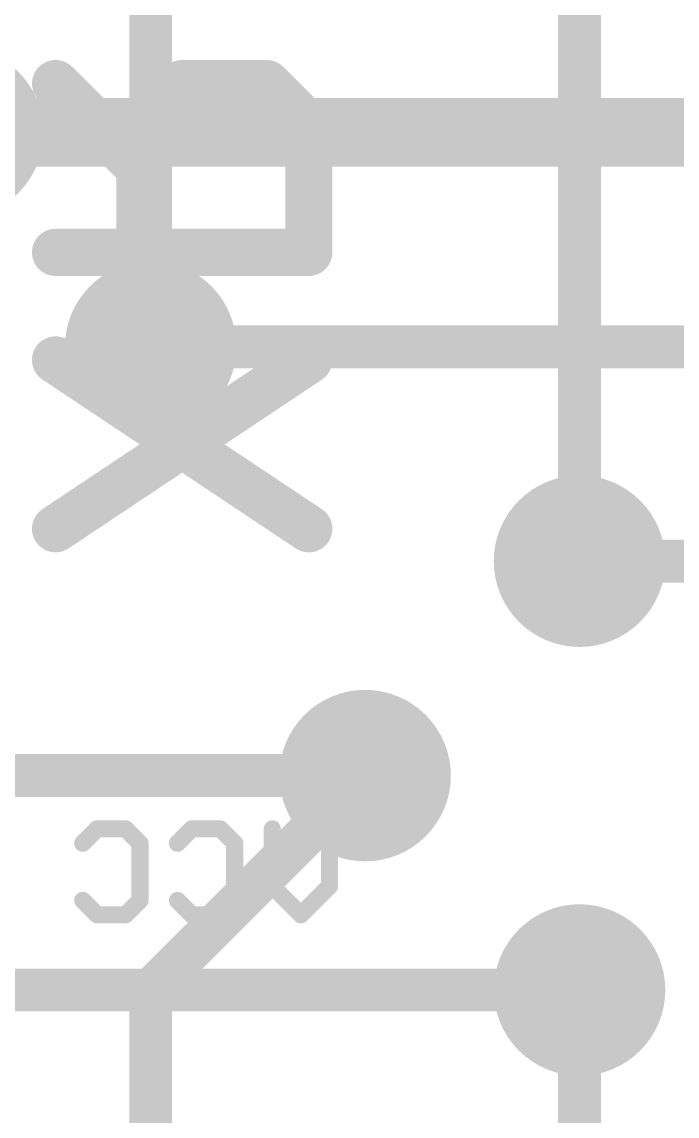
# Model space of a CAD drawing. Extents: x -0.1 to 31.9, y -22.9 to 26.1.
# Drawn here: x 9.4 to 13.28, y 12.86 to 19.34 of the extents above; entities that cross this region are included whole.
import ezdxf

# ---------------------------------------------------------------- set-up
doc = ezdxf.new("R2010")
doc.units = 0
for name, color, linetype in [('1', 12, 'CONTINUOUS'), ('16', 132, 'CONTINUOUS'), ('18', 110, 'CONTINUOUS'), ('22', 40, 'CONTINUOUS')]:
    doc.layers.add(name, color=color, linetype=linetype)

# ---------------------------------------------------------------- blocks, each defined once
blk = doc.blocks.new('ROUNDV')
at = {"const_width": 0.5}
blk.add_lwpolyline([(0, -0.25, 1), (0, 0.25, 1), (0, -0.25)], format="xyb", dxfattribs=at)

msp = doc.modelspace()

# ---------------------------------------------------------------- linework, layer by layer
at = {"layer": '1'}
for points, const_width in [([(9.017, 18.685), (23.0632, 18.685)], 0.4064), ([(10.16, 17.415), (23.0632, 17.415)], 0.254), ([(12.7, 16.145), (23.0632, 16.145)], 0.254), ([(11.43, 14.875), (4.699, 14.875)], 0.254), ([(4.699, 13.605), (12.7, 13.605)], 0.254)]:
    msp.add_lwpolyline(points, dxfattribs=dict(at, const_width=const_width))
at = {"layer": '1', "const_width": 0.127}
for points in [[(10.16, 17.4785, 1), (10.16, 17.3515)], [(12.7, 16.2085, 1), (12.7, 16.0815)], [(11.43, 14.8115, 1), (11.43, 14.9385)], [(12.7, 13.5415, 1), (12.7, 13.6685)]]:
    msp.add_lwpolyline(points, format="xyb", dxfattribs=at)
at = {"layer": '16', "const_width": 0.254}
for points in [[(10.16, 17.415), (10.16, 24.4)], [(12.7, 16.145), (12.7, 24.4)], [(10.16, 13.605), (11.43, 14.875)], [(10.16, 1.54), (10.16, 13.605)], [(12.7, 13.605), (12.7, 1.54)]]:
    msp.add_lwpolyline(points, dxfattribs=at)
at = {"layer": '16', "const_width": 0.127}
for points in [[(10.0965, 17.415, 1), (10.2235, 17.415)], [(12.6365, 16.145, 1), (12.7635, 16.145)], [(11.4749, 14.8301, 1), (11.3851, 14.9199)], [(10.2235, 13.605, 1), (10.0965, 13.605)], [(10.1151, 13.6499, 1), (10.2049, 13.5601)], [(12.7635, 13.605, 1), (12.6365, 13.605)]]:
    msp.add_lwpolyline(points, format="xyb", dxfattribs=at)
at = {"layer": '22'}
for points, const_width in [([(10.0967, 18.4742), (9.5967, 18.9741)], 0.2794), ([(10.3466, 18.9741), (10.0967, 18.7242)], 0.2794), ([(10.8466, 18.9741), (10.3466, 18.9741)], 0.2794), ([(11.0966, 18.7242), (10.8466, 18.9741)], 0.2794), ([(10.0967, 18.7242), (10.0967, 17.9742)], 0.2794), ([(11.0966, 17.9742), (11.0966, 18.7242)], 0.2794), ([(9.5967, 17.9742), (11.0966, 17.9742)], 0.2794), ([(11.0966, 16.3371), (9.5967, 17.337)], 0.2794), ([(11.0966, 17.337), (9.5967, 16.3371)], 0.2794), ([(9.7576, 14.4745), (9.8424, 14.5592)], 0.1016), ([(9.8424, 14.5592), (10.0118, 14.5592)], 0.1016), ([(10.0118, 14.5592), (10.0966, 14.4745)], 0.1016), ([(10.3189, 14.4745), (10.4037, 14.5592)], 0.1016), ([(10.4037, 14.5592), (10.5732, 14.5592)], 0.1016), ([(10.5732, 14.5592), (10.6579, 14.4745)], 0.1016), ([(10.8802, 14.2203), (10.8802, 14.5592)], 0.1016), ([(11.2192, 14.5592), (11.2192, 14.2203)], 0.1016), ([(10.0966, 14.4745), (10.0966, 14.1355)], 0.1016), ([(10.6579, 14.4745), (10.6579, 14.1355)], 0.1016), ([(11.0497, 14.0508), (10.8802, 14.2203)], 0.1016), ([(11.2192, 14.2203), (11.0497, 14.0508)], 0.1016), ([(9.8424, 14.0508), (9.7576, 14.1355)], 0.1016), ([(10.0966, 14.1355), (10.0118, 14.0508)], 0.1016), ([(10.4037, 14.0508), (10.3189, 14.1355)], 0.1016), ([(10.6579, 14.1355), (10.5732, 14.0508)], 0.1016), ([(10.0118, 14.0508), (9.8424, 14.0508)], 0.1016), ([(10.5732, 14.0508), (10.4037, 14.0508)], 0.1016)]:
    msp.add_lwpolyline(points, dxfattribs=dict(at, const_width=const_width))
for points, const_width in [([(9.6461, 19.0235, 1), (9.5473, 18.9247)], 0.1397), ([(10.3466, 19.044, 1), (10.3466, 18.9043)], 0.1397), ([(10.396, 18.9247, 1), (10.2972, 19.0235)], 0.1397), ([(10.896, 19.0235, 1), (10.7972, 18.9247)], 0.1397), ([(10.8466, 18.9043, 1), (10.8466, 19.044)], 0.1397), ([(10.1665, 18.7242, 1), (10.0268, 18.7242)], 0.1397), ([(11.1664, 18.7242, 1), (11.0267, 18.7242)], 0.1397), ([(10.0473, 18.7736, 1), (10.1461, 18.6748)], 0.1397), ([(11.0472, 18.6748, 1), (11.146, 18.7736)], 0.1397), ([(10.0473, 18.4248, 1), (10.1461, 18.5236)], 0.1397), ([(9.5967, 18.0441, 1), (9.5967, 17.9044)], 0.1397), ([(11.0966, 17.9044, 1), (11.0966, 18.0441)], 0.1397), ([(10.0268, 17.9742, 1), (10.1665, 17.9742)], 0.1397), ([(11.0267, 17.9742, 1), (11.1664, 17.9742)], 0.1397), ([(9.6354, 17.3951, 1), (9.558, 17.2789)], 0.1397), ([(11.1353, 17.2789, 1), (11.0578, 17.3951)], 0.1397), ([(9.558, 16.3952, 1), (9.6354, 16.2789)], 0.1397), ([(11.0578, 16.2789, 1), (11.1353, 16.3952)], 0.1397), ([(9.8424, 14.5846, 1), (9.8424, 14.5338)], 0.0508), ([(9.8603, 14.5413, 1), (9.8244, 14.5772)], 0.0508), ([(10.0298, 14.5772, 1), (9.9939, 14.5413)], 0.0508), ([(10.0118, 14.5338, 1), (10.0118, 14.5846)], 0.0508), ([(10.4037, 14.5846, 1), (10.4037, 14.5338)], 0.0508), ([(10.4216, 14.5413, 1), (10.3857, 14.5772)], 0.0508), ([(10.5911, 14.5772, 1), (10.5552, 14.5413)], 0.0508), ([(10.5732, 14.5338, 1), (10.5732, 14.5846)], 0.0508), ([(10.9056, 14.5592, 1), (10.8548, 14.5592)], 0.0508), ([(11.2446, 14.5592, 1), (11.1938, 14.5592)], 0.0508), ([(10.122, 14.4745, 1), (10.0712, 14.4745)], 0.0508), ([(10.6833, 14.4745, 1), (10.6325, 14.4745)], 0.0508), ([(9.7397, 14.4925, 1), (9.7756, 14.4565)], 0.0508), ([(10.0786, 14.4565, 1), (10.1145, 14.4925)], 0.0508), ([(10.301, 14.4925, 1), (10.3369, 14.4565)], 0.0508), ([(10.6399, 14.4565, 1), (10.6759, 14.4925)], 0.0508), ([(10.8982, 14.2382, 1), (10.8623, 14.2023)], 0.0508), ([(11.2372, 14.2023, 1), (11.2012, 14.2382)], 0.0508), ([(10.8548, 14.2203, 1), (10.9056, 14.2203)], 0.0508), ([(11.1938, 14.2203, 1), (11.2446, 14.2203)], 0.0508), ([(9.7756, 14.1535, 1), (9.7397, 14.1176)], 0.0508), ([(10.0712, 14.1355, 1), (10.122, 14.1355)], 0.0508), ([(10.1145, 14.1176, 1), (10.0786, 14.1535)], 0.0508), ([(10.3369, 14.1535, 1), (10.301, 14.1176)], 0.0508), ([(10.6325, 14.1355, 1), (10.6833, 14.1355)], 0.0508), ([(10.6759, 14.1176, 1), (10.6399, 14.1535)], 0.0508), ([(9.8424, 14.0762, 1), (9.8424, 14.0254)], 0.0508), ([(9.8244, 14.0328, 1), (9.8603, 14.0688)], 0.0508), ([(9.9939, 14.0688, 1), (10.0298, 14.0328)], 0.0508), ([(10.0118, 14.0254, 1), (10.0118, 14.0762)], 0.0508), ([(10.4037, 14.0762, 1), (10.4037, 14.0254)], 0.0508), ([(10.3857, 14.0328, 1), (10.4216, 14.0688)], 0.0508), ([(10.5552, 14.0688, 1), (10.5911, 14.0328)], 0.0508), ([(10.5732, 14.0254, 1), (10.5732, 14.0762)], 0.0508), ([(11.0318, 14.0688, 1), (11.0677, 14.0328)], 0.0508), ([(11.0318, 14.0328, 1), (11.0677, 14.0688)], 0.0508)]:
    msp.add_lwpolyline(points, format="xyb", dxfattribs=dict(at, const_width=const_width))

# ---------------------------------------------------------------- block references
at = {"layer": '18', "xscale": 1.016, "yscale": 1.016}
for p in [(9.017, 18.685), (9.017, 18.685), (10.16, 17.415), (10.16, 17.415), (12.7, 16.145), (12.7, 16.145), (11.43, 14.875), (11.43, 14.875), (12.7, 13.605), (12.7, 13.605)]:
    msp.add_blockref('ROUNDV', p, dxfattribs=at)

doc.saveas('drawing.dxf')
